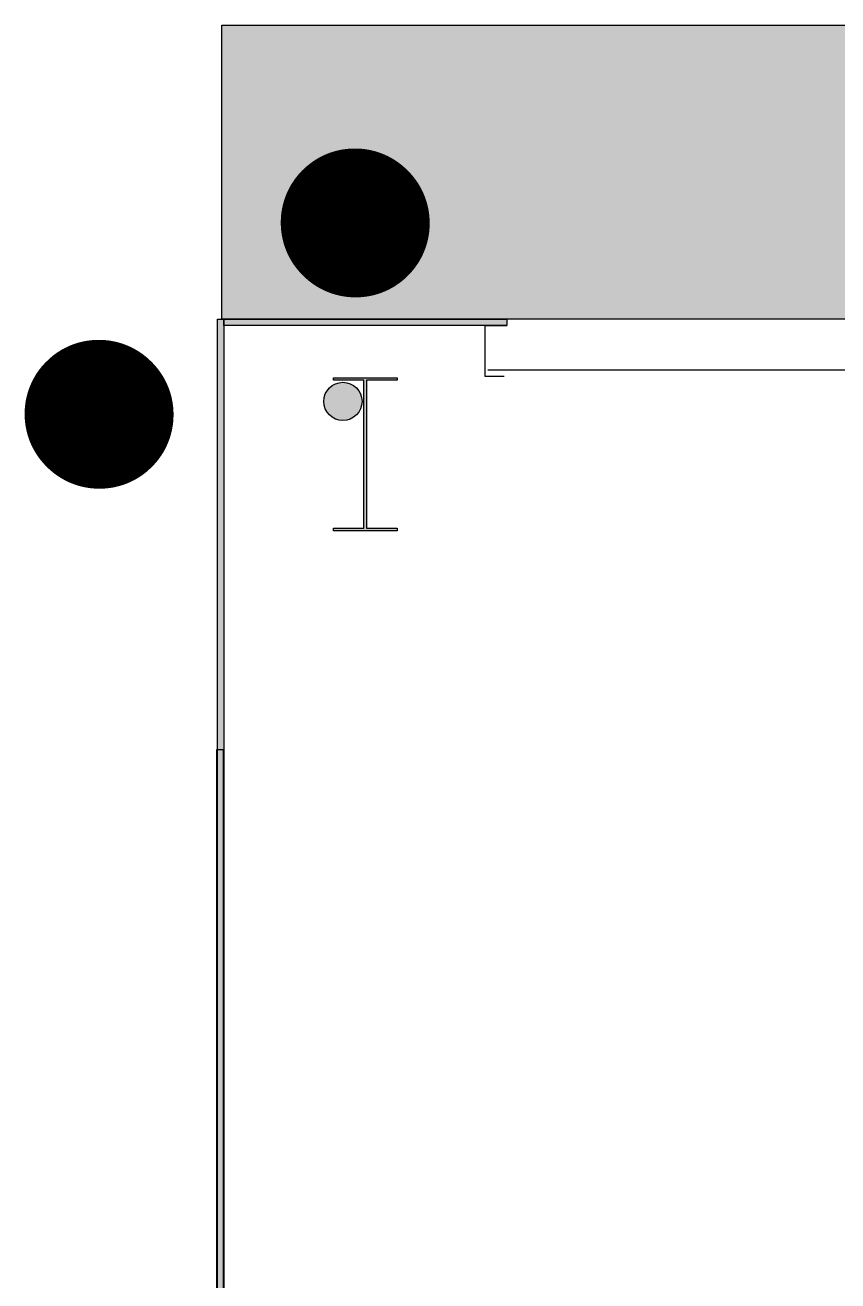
# Model space of a CAD drawing. Header units: inches. Extents: x -116118 to 73671, y 138219 to 302509.
# Drawn here: x -65094 to -60951, y 251283 to 257688 of the extents above; entities that cross this region are included whole.
import ezdxf

# ---------------------------------------------------------------- set-up
doc = ezdxf.new("R2010")
doc.units = ezdxf.units.IN
doc.header["$MEASUREMENT"] = 0
doc.layers.get('0').update_dxf_attribs({"color": 250})
for name, color, linetype in [('001 SEC IP Cameras Outside', 20, 'Continuous'), ('1-Structure', 7, 'Continuous'), ('1-Structure-Poteaux', 7, 'Continuous'), ('2-Porte-Quai', 7, 'Continuous')]:
    doc.layers.add(name, color=color, linetype=linetype)

# ---------------------------------------------------------------- blocks, each defined once
blk = doc.blocks.new('A$C051345EB')
at = {"layer": '1-Structure-Poteaux'}
blk.add_hatch(color=256, dxfattribs=at).paths.add_polyline_path([(0, 0), (0, 10), (120, 10), (120, 590), (0, 590), (0, 600), (250, 600), (250, 590), (130, 590), (130, 10), (250, 10), (250, 0)])
blk.add_lwpolyline([(0, 0), (0, 10), (120, 10), (120, 590), (0, 590), (0, 600), (250, 600), (250, 590), (130, 590), (130, 10), (250, 10), (250, 0), (0, 0)], dxfattribs=at)
blk = doc.blocks.new('A$C5E2A7F44')
at = {"layer": '1-Structure'}
blk.add_hatch(color=256, dxfattribs=at).paths.add_polyline_path([(0, 25), (1110, 25), (1110, 0), (0, 0)])
blk.add_lwpolyline([(0, 25), (1110, 25), (1110, 0), (0, 0)], close=True, dxfattribs=at)
blk = doc.blocks.new('A$C32844CA2')
at = {"layer": '1-Structure'}
blk.add_line((85, 174), (2685, 174), dxfattribs=at)
at = {"layer": '2-Porte-Quai'}
blk.add_line((10, 174), (2760, 174), dxfattribs=at)
for points in [[(75, 200), (0, 200), (0, 0), (85, 0.1)], [(2695, 200), (2770, 200), (2770, 0), (2685, 0)]]:
    blk.add_lwpolyline(points, dxfattribs=at)
blk = doc.blocks.new('A$C292A2223')
at = {"layer": '1-Structure'}
blk.add_hatch(color=256, dxfattribs=at).paths.add_polyline_path([(0, 24460.1), (25, 24460.1), (25, 0), (0, 0)])
blk.add_lwpolyline([(0, 24460.1), (25, 24460.1), (25, 0), (0, 0)], close=True, dxfattribs=at)
blk = doc.blocks.new('A$C4ECB2308')
at = {"layer": '1-Structure-Poteaux'}
h = blk.add_hatch(color=5, dxfattribs=at)
edge = h.paths.add_edge_path()
edge.add_arc((75, 75), 75, 0, 360)
at = {"layer": '1-Structure-Poteaux', "color": 5}
blk.add_circle((75, 75), 75, dxfattribs=at)
blk = doc.blocks.new('SETUP')
at = {"layer": '2-Porte-Quai'}
h = blk.add_hatch(dxfattribs=at)
h.set_pattern_fill('ANGLE', color=109, scale=1000, style=0)
h.set_pattern_definition([(0, (-190049.64, -131656.58), (0, 275), [200, -75]), (90, (-190049.64, -131656.58), (-275, 2e-14), [200, -75])])
h.paths.add_polyline_path([(7103.3, 15000.1), (10820.9, 15000.1), (10820.9, 3000.1), (7103.3, 3000.1)])
h.paths.add_polyline_path([(15317.6, 1569.2), (44560, 1569.2), (44560, 25), (15384.8, 25)])
h.paths.add_polyline_path([(14890.4, -26120.5), (51977, -26120.5), (51977, -27273.9), (14890.4, -27273.9)])
at = {"ltscale": 100}
blk.add_lwpolyline([(14890.4, -26120.5), (51977, -26120.5), (51977, -27273.9), (14890.4, -27273.9)], close=True, dxfattribs=at)
at = {"layer": '1-Structure'}
for name, p in [('A$C292A2223', (51971.9, -24431.1)), ('A$C292A2223', (51970, -26120.2)), ('A$C5E2A7F44', (50860, -26120.2))]:
    blk.add_blockref(name, p, dxfattribs=at)
at = {"layer": '1-Structure-Poteaux'}
for name, p in [('A$C051345EB', (51290, -25890.2)), ('A$C4ECB2308', (51427.8, -25872.4))]:
    blk.add_blockref(name, p, dxfattribs=at)
at = {"layer": '2-Porte-Quai', "xscale": -1}
blk.add_blockref('A$C32844CA2', (50945, -26095.3), dxfattribs=at)

msp = doc.modelspace()

# ---------------------------------------------------------------- hatches: boundary and pattern name
at = {"layer": '001 SEC IP Cameras Outside', "lineweight": 9, "ltscale": 100}
h = msp.add_hatch(dxfattribs=at)
h.set_pattern_fill('ANSI31', color=4)
h.set_pattern_definition([(45, (-20316.44363, 52751.26706), (-0.08838834765, 0.08838834765), [])])
h.paths.add_polyline_path([(-63788.4, 256678.8, 1), (-63034.4, 256678.8, 1)])
h = msp.add_hatch(dxfattribs=at)
h.set_pattern_fill('ANSI31', color=4)
h.set_pattern_definition([(45, (-21622.23069, 51775.31589), (-0.08838834765, 0.08838834765), [])])
h.paths.add_polyline_path([(-65094.2, 255702.8, 1), (-64340.2, 255702.8, 1)])

# ---------------------------------------------------------------- block references
at = {"xscale": 1.3, "yscale": 1.3, "zscale": 1.3, "rotation": 180}
msp.add_blockref('SETUP', (3479.3, 222231.7), dxfattribs=at)

doc.saveas('drawing.dxf')
